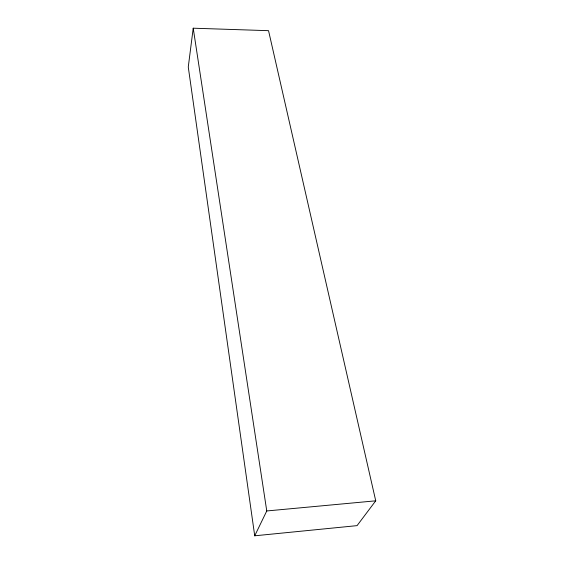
<?xml version="1.0" encoding="UTF-8"?>
<svg xmlns="http://www.w3.org/2000/svg" width="564" height="564" viewBox="0 0 564 564"><rect width="100%" height="100%" fill="white"/><g stroke="black" fill="none" stroke-linecap="round" stroke-linejoin="round"><path stroke-width="0.85" d="M193.219 28.2L188.27 66.996L254.724 535.8L357.054 525.634L375.73 500.818L268.542 30.675L193.219 28.2L266.765 510.963L254.724 535.8M266.765 510.963L375.73 500.818"/></g></svg>
